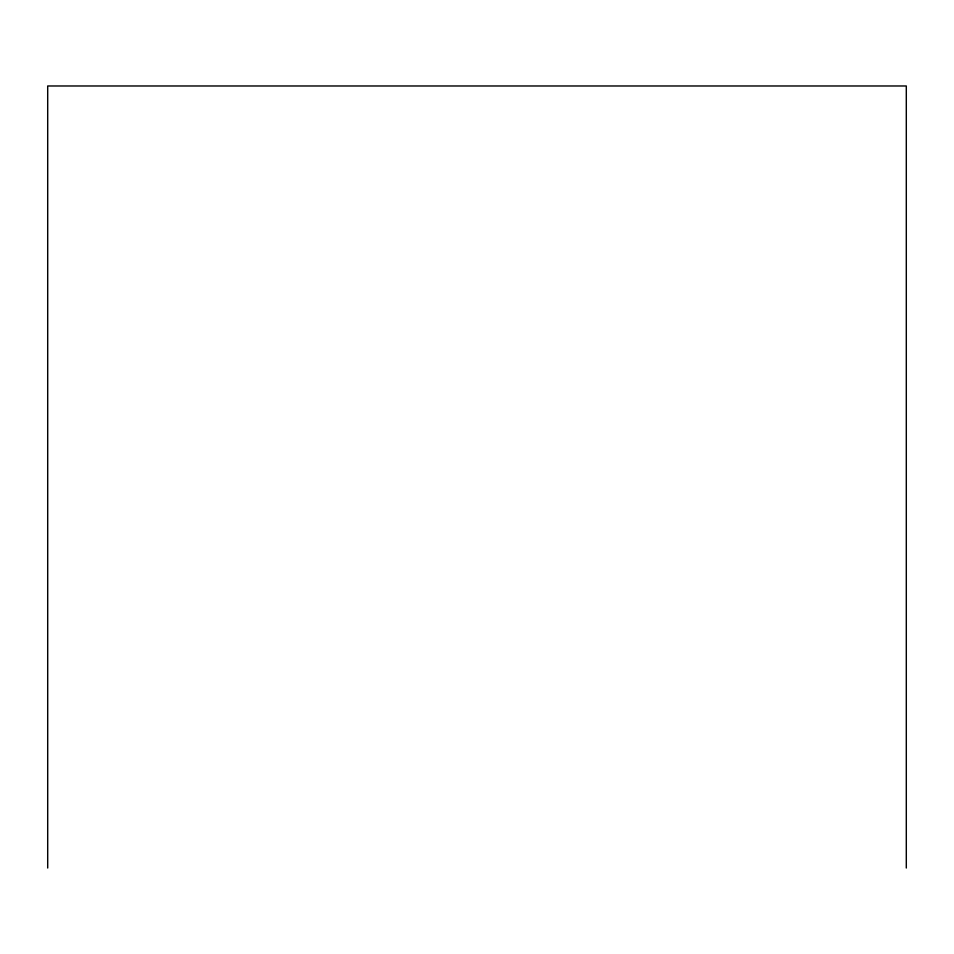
<?xml version="1.0" encoding="UTF-8"?>
<svg xmlns="http://www.w3.org/2000/svg" width="954" height="954" viewBox="0 0 954 954"><rect width="100%" height="100%" fill="white"/><g stroke="black" fill="none" stroke-linecap="round" stroke-linejoin="round"><path stroke-width="1.43" d="M906.3 868.021L906.3 85.979L47.7 85.979L47.7 868.021"/></g></svg>
